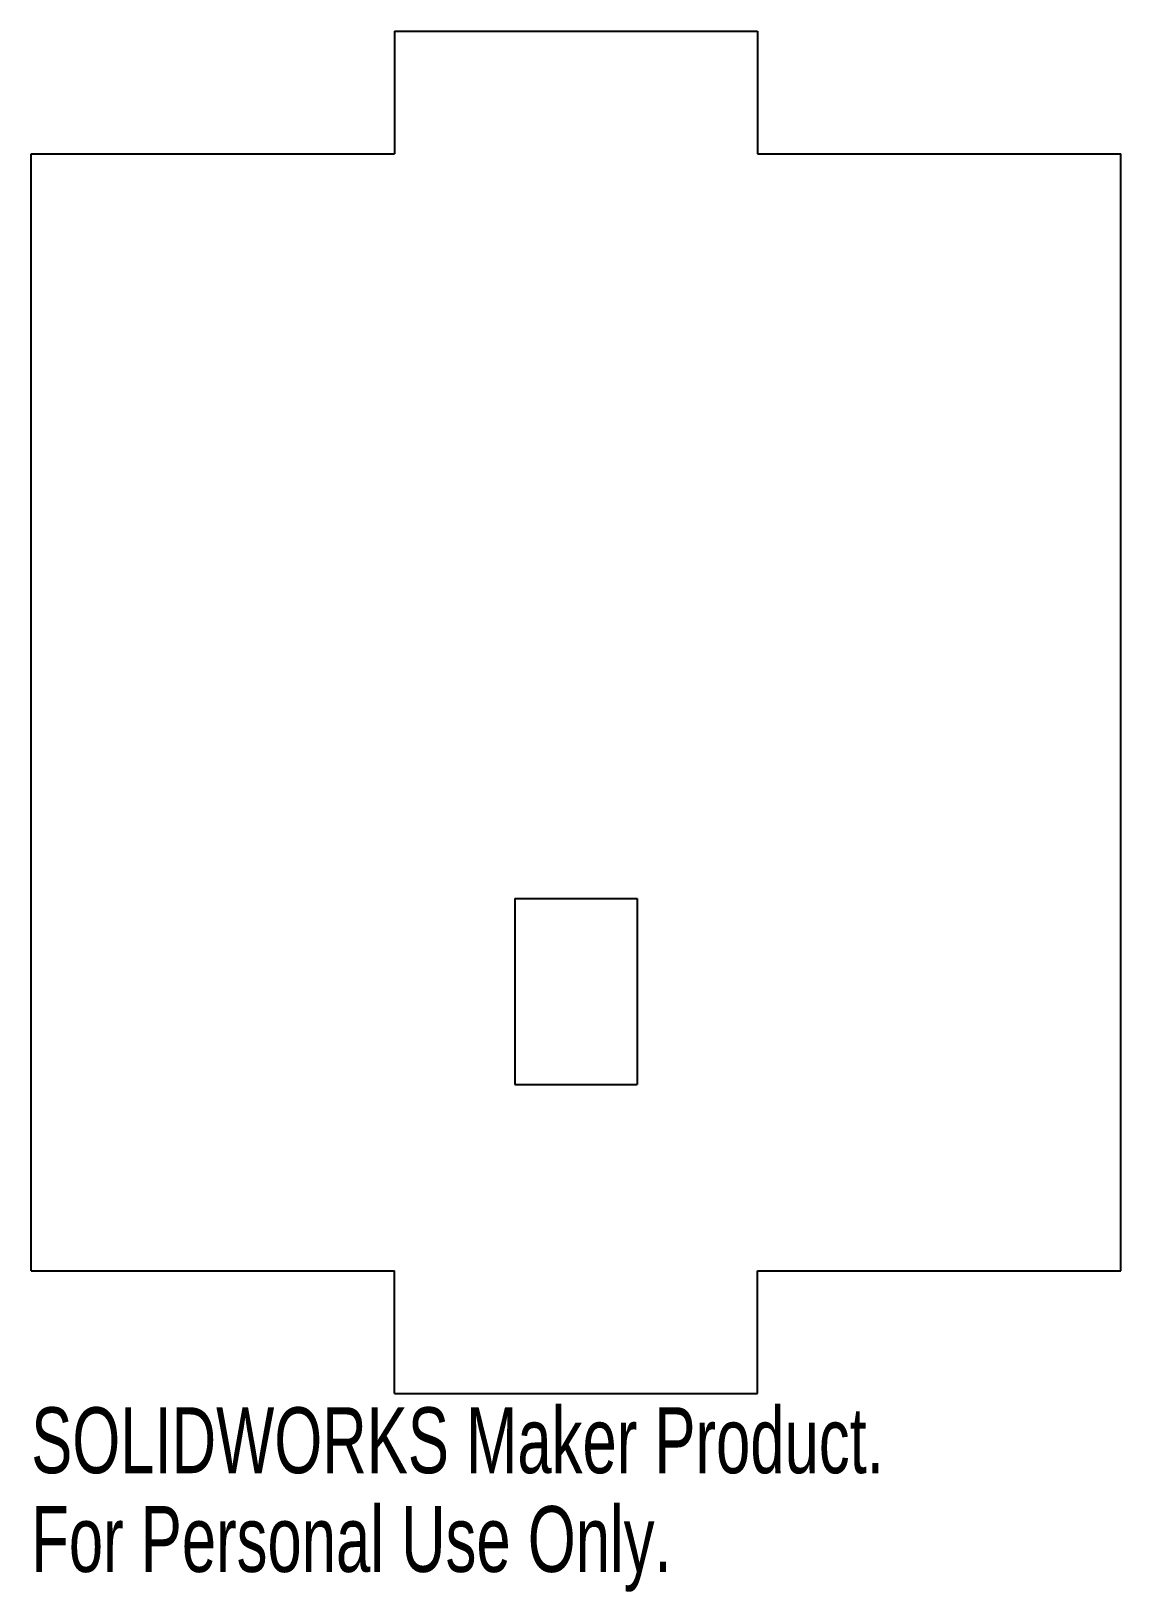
# Model space of a CAD drawing. Header units: millimetres. Extents: x 0 to 80, y -15 to 100.
import ezdxf

# ---------------------------------------------------------------- set-up
doc = ezdxf.new("R2010")
doc.units = ezdxf.units.MM
doc.styles.add('SLDTEXTSTYLE0', font='TXT', dxfattribs={"width": 0.7})

msp = doc.modelspace()

# ---------------------------------------------------------------- linework, layer by layer
at = {"color": 7, "linetype": 'Continuous', "lineweight": 25}
for p, q in [((26.67, 100), (26.67, 91)), ((26.67, 100), (53.33, 100)), ((53.33, 100), (53.33, 91)), ((0, 91), (26.67, 91)), ((0, 9), (0, 91)), ((53.33, 91), (80, 91)), ((80, 9), (80, 91)), ((35.5, 36.33), (35.5, 22.67)), ((35.5, 36.33), (44.5, 36.33)), ((44.5, 36.33), (44.5, 22.67)), ((35.5, 22.67), (44.5, 22.67)), ((0, 9), (26.67, 9)), ((26.67, 0), (26.67, 9)), ((53.33, 9), (80, 9)), ((53.33, 0), (53.33, 9)), ((26.67, 0), (53.33, 0))]:
    msp.add_line(p, q, dxfattribs=at)

# ---------------------------------------------------------------- texts
at = {"color": 7, "linetype": 'Continuous', "char_height": 4.8336, "attachment_point": 1, "style": 'SLDTEXTSTYLE0'}
for s, insert in [('SOLIDWORKS Maker Product.', (0, -1.02)), ('For Personal Use Only.', (0, -8.27))]:
    msp.add_mtext(s, dxfattribs=dict(at, insert=insert))

doc.saveas('drawing.dxf')
